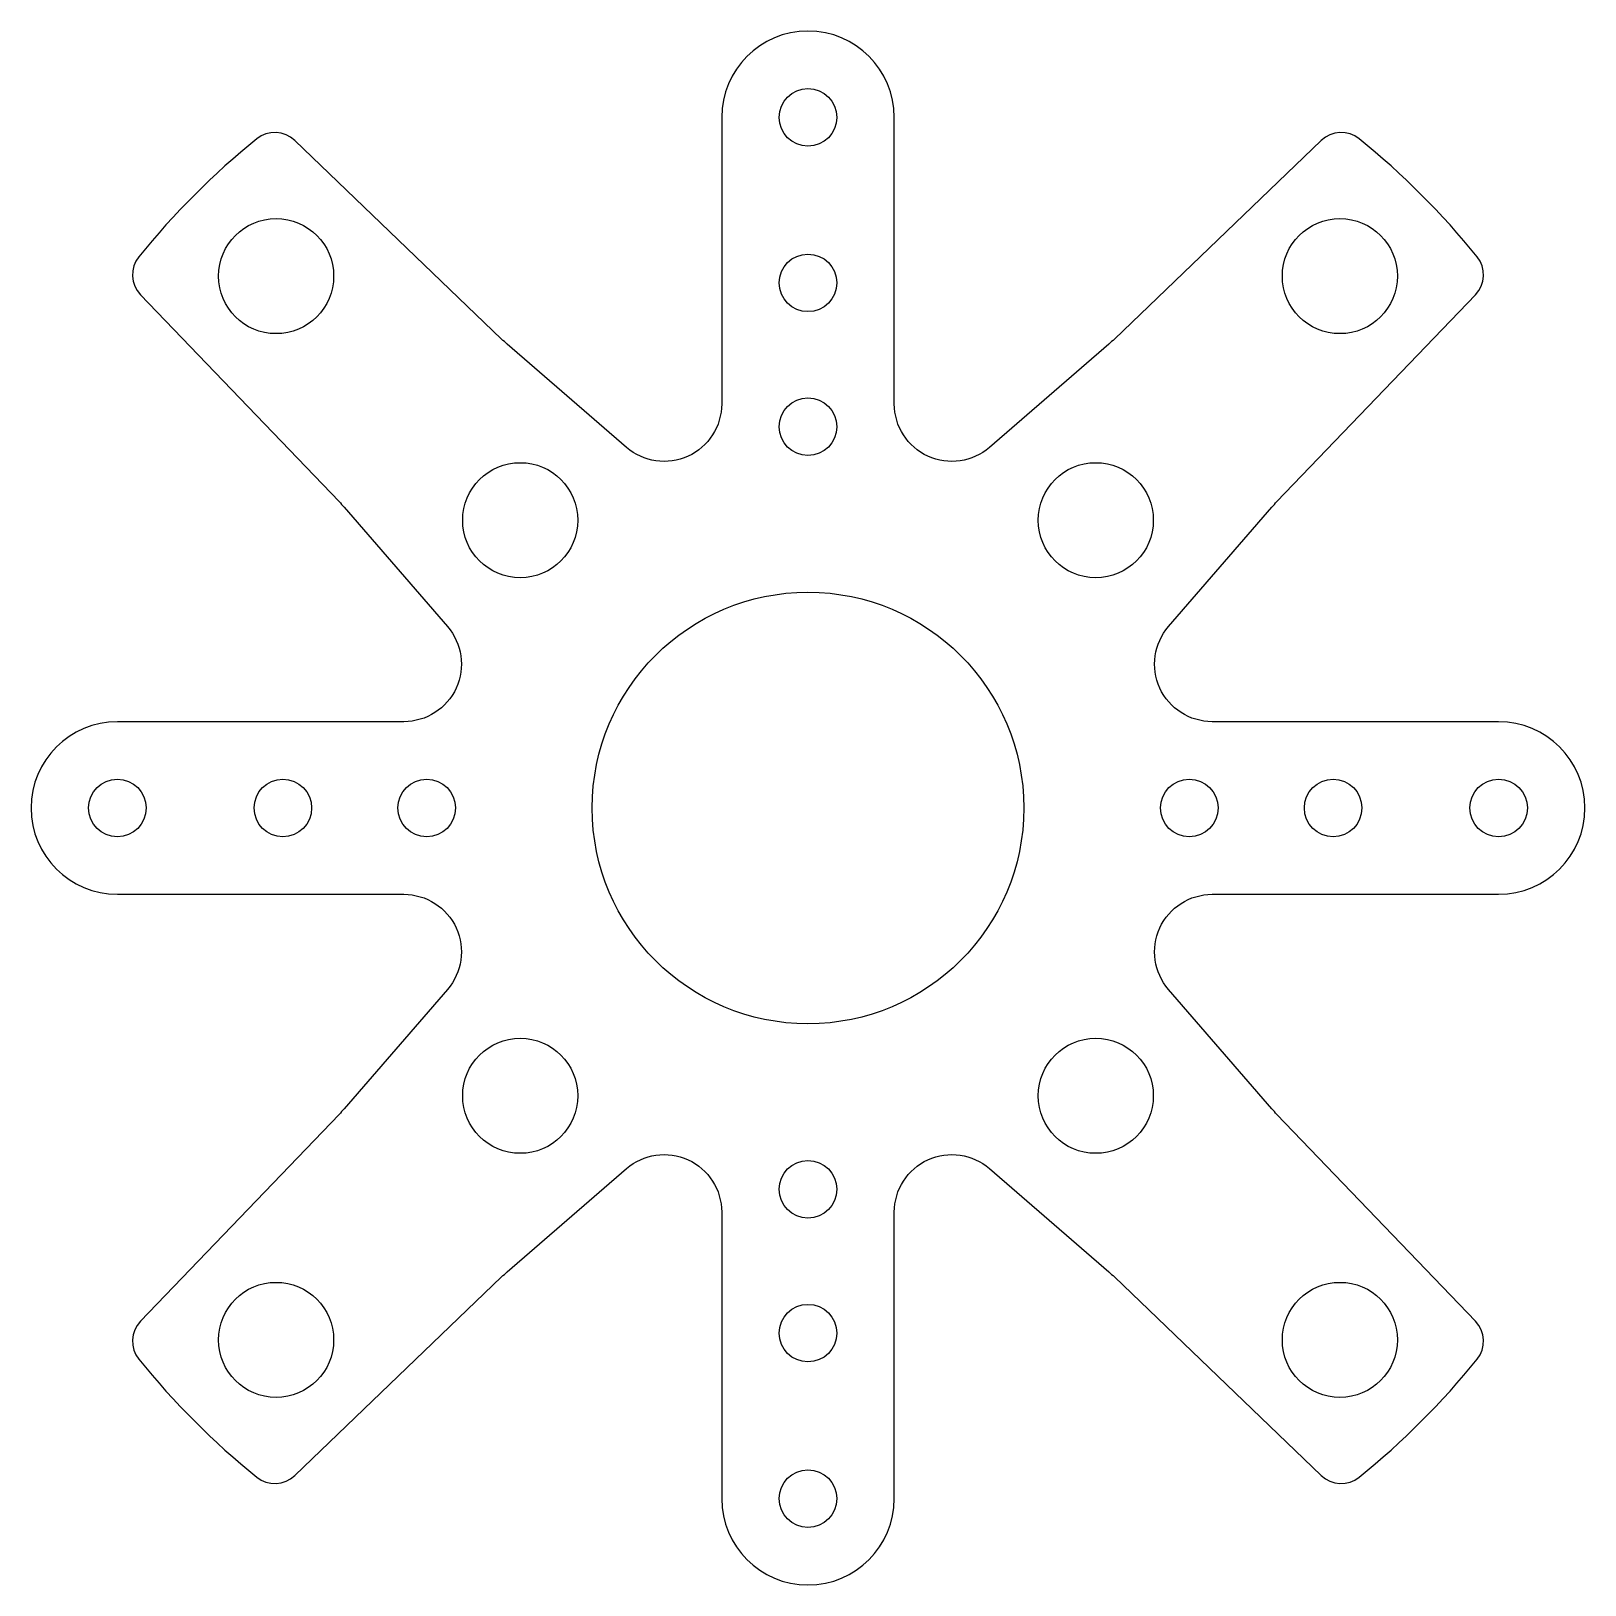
# Model space of a CAD drawing. Header units: millimetres. Extents: x -27 to 27, y -27 to 27.
import ezdxf

# ---------------------------------------------------------------- set-up
doc = ezdxf.new("R2010")
doc.units = ezdxf.units.MM
for name, color, linetype, true_color in [('1', 30, 'Continuous', 0xff7f00), ('Draw', 1, 'Continuous', 0xff0000), ('Frame-Top', 201, 'Continuous', 0xdf7fff)]:
    doc.layers.add(name, color=color, linetype=linetype, true_color=true_color)

msp = doc.modelspace()

# ---------------------------------------------------------------- linework, layer by layer
at = {"layer": '1'}
for centre in [(-18.485, 18.485), (18.485, 18.485), (-10, 10), (10, 10), (-10, -10), (10, -10), (-18.485, -18.485), (18.485, -18.485)]:
    msp.add_circle(centre, 2, dxfattribs=at)
at = {"layer": 'Draw'}
for centre in [(0, 13.25), (-13.25, 0), (13.25, 0), (0, -13.25)]:
    msp.add_circle(centre, 1, dxfattribs=at)
at = {"layer": 'Frame-Top'}
msp.add_lwpolyline([(-19.157, 23.252, 0.053291), (-23.252, 19.157, 0.377478), (-23.196, 17.836), (-16.296, 10.647, -0.01284), (-16.123, 10.457), (-12.532, 6.309, -0.642481), (-14.044, 3), (-24, 3, 1), (-24, -3), (-14.044, -3, -0.642481), (-12.532, -6.309), (-16.123, -10.457, -0.01284), (-16.296, -10.647), (-23.196, -17.836, 0.377478), (-23.252, -19.157, 0.053291), (-19.157, -23.252, 0.377478), (-17.836, -23.196), (-10.647, -16.296, -0.01284), (-10.457, -16.123), (-6.309, -12.532, -0.642481), (-3, -14.044), (-3, -24, 1), (3, -24), (3, -14.044, -0.642481), (6.309, -12.532), (10.457, -16.123, -0.01284), (10.647, -16.296), (17.836, -23.196, 0.377478), (19.157, -23.252, 0.053291), (23.252, -19.157, 0.377478), (23.196, -17.836), (16.296, -10.647, -0.01284), (16.123, -10.457), (12.532, -6.309, -0.642481), (14.044, -3), (24, -3, 1), (24, 3), (14.044, 3, -0.642481), (12.532, 6.309), (16.123, 10.457, -0.01284), (16.296, 10.647), (23.196, 17.836, 0.377478), (23.252, 19.157, 0.053291), (19.157, 23.252, 0.377478), (17.836, 23.196), (10.647, 16.296, -0.01284), (10.457, 16.123), (6.309, 12.532, -0.642481), (3, 14.044), (3, 24, 1), (-3, 24), (-3, 14.044, -0.642481), (-6.309, 12.532), (-10.457, 16.123, -0.01284), (-10.647, 16.296), (-17.836, 23.196, 0.377478)], format="xyb", close=True, dxfattribs=at)
for centre, radius in [((0, 24), 1), ((0, 18.25), 1), ((0, 0), 7.5), ((-24, 0), 1), ((-18.25, 0), 1), ((18.25, 0), 1), ((24, 0), 1), ((0, -18.25), 1), ((0, -24), 1)]:
    msp.add_circle(centre, radius, dxfattribs=at)

doc.saveas('drawing.dxf')
